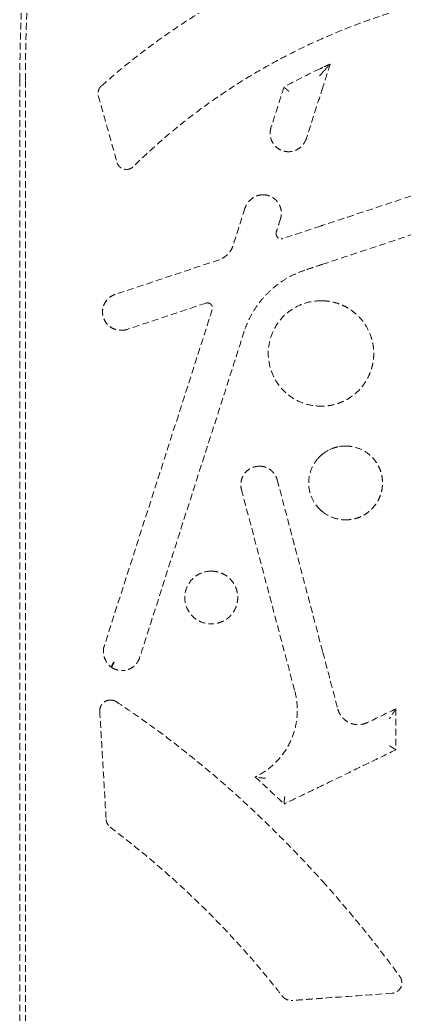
# Model space of a CAD drawing. Header units: millimetres. Extents: x -4194 to 3683, y -2760 to 1498.
# Drawn here: x -539.8 to -466.9, y -82.9 to 105.6 of the extents above; entities that cross this region are included whole.
import ezdxf

# ---------------------------------------------------------------- set-up
doc = ezdxf.new("R2010")
doc.units = ezdxf.units.MM
doc.linetypes.add('HIDDEN', pattern=[1.905, 1.27, -0.635])
doc.layers.add('DIKOM_ОБЪЕКТ', color=7, linetype='Continuous')

msp = doc.modelspace()

# ---------------------------------------------------------------- linework, layer by layer
at = {"layer": 'DIKOM_ОБЪЕКТ', "color": 7, "linetype": 'HIDDEN', "lineweight": 15, "extrusion": (-1, -3.06162e-16, -2.22045e-16)}
for p, q in [((-488.846, 80.579), (-488.827, 80.579)), ((-519.616, 77.213), (-519.601, 77.213)), ((-493.648, 72.417), (-493.673, 72.417)), ((-482.643, 52.339), (-482.654, 52.339)), ((-520.582, 46.732), (-520.522, 46.732)), ((-482.653, 32.339), (-482.642, 32.339)), ((-494.339, 20.971), (-494.345, 20.971)), ((-477.99, 10.8), (-477.981, 10.8)), ((-520.424, -17.759), (-520.364, -17.759)), ((-522.569, -23.364), (-522.631, -23.364))]:
    msp.add_line(p, q, dxfattribs=at)
at = {"layer": 'DIKOM_ОБЪЕКТ', "color": 7, "linetype": 'HIDDEN', "lineweight": 15}
for points, weights in [([(-535.526, 144.768), (-538.385, 128.05), (-539.82, 111.15), (-539.82, 94.189)], [1, 0.997609924387, 0.997609924387, 1]), ([(-489.902, 64.119), (-489.902, 64.119), (-489.902, 64.119), (-489.902, 64.119)], [1.16264754725, 1.16264421914, 1.16264089108, 1.16263756308]), ([(-503.498, 1.079), (-503.498, 1.079), (-503.498, 1.079), (-503.498, 1.079)], [1.1703396912, 1.17033824872, 1.17033680624, 1.17033536378]), ([(-522.005, -16.161), (-522.369, -16.759), (-522.525, -17.181), (-522.381, -17.181)], [1.17281243336, 0.942993337463, 0.942397404848, 1.17102463551]), ([(-521.924, -16.211), (-522.254, -16.753), (-522.419, -17.165), (-522.324, -17.225)], [1.17191664845, 0.960147294271, 0.944023299807, 1.12354466506]), ([(-495.063, -37.89), (-495.063, -37.89), (-495.063, -37.89), (-495.063, -37.89)], [1.15450155813, 1.1545031786, 1.15450479908, 1.15450641957])]:
    msp.add_rational_spline(points, weights, degree=3, dxfattribs=at)
for points, knots in [([(-538.768, 94.189), (-538.768, 96.541), (-538.74, 98.895), (-538.657, 102.429), (-538.605, 104.196), (-538.526, 106.258), (-538.489, 107.142), (-538.463, 107.732), (-538.449, 108.029), (-538.215, 113.003), (-537.883, 117.706), (-537.436, 122.424)], [0, 0, 0, 0, 0.25, 0.25, 0.375, 0.4375, 0.46875, 0.46875, 0.5, 0.5, 1, 1, 1, 1]), ([(-482.764, 118.382), (-485.873, 117.177), (-488.94, 115.86), (-494.955, 113.01), (-497.91, 111.477), (-503.747, 108.184), (-506.63, 106.413), (-512.247, 102.67), (-514.987, 100.697), (-519.963, 96.816), (-522.222, 94.928), (-524.412, 92.97)], [0, 0, 0, 0, 10.0079915, 10.0079915, 20.0132139, 20.0132139, 30.209395, 30.209395, 40.4155968, 40.4155968, 49.3394468, 49.3394468, 49.3394468, 49.3394468]), ([(-439.902, 112.576), (-440.16, 112.556), (-444.009, 112.257), (-451.626, 111.333), (-462.501, 109.06), (-472.974, 105.91), (-479.286, 103.412), (-482.32, 102.074)], [0.18561298, 0.18561298, 0.18561298, 0.18561298, 0.2, 0.4, 0.6, 0.8, 1, 1, 1, 1]), ([(-482.08, 95.918), (-481.998, 96.011), (-481.922, 96.095), (-481.817, 96.211), (-481.784, 96.248), (-481.737, 96.3), (-481.714, 96.326), (-481.689, 96.354), (-481.678, 96.366), (-481.671, 96.374), (-481.668, 96.377), (-481.594, 96.459), (-481.529, 96.53), (-481.441, 96.627), (-481.398, 96.674), (-481.352, 96.724), (-481.333, 96.745), (-481.32, 96.758), (-481.315, 96.764), (-481.25, 96.835), (-481.199, 96.891), (-481.131, 96.963), (-481.11, 96.986), (-481.081, 97.017), (-481.067, 97.031), (-481.054, 97.045), (-481.046, 97.054), (-481.042, 97.058), (-481.018, 97.083), (-481.001, 97.101), (-480.979, 97.124), (-480.972, 97.131), (-480.96, 97.144), (-480.954, 97.149), (-480.926, 97.178), (-480.913, 97.189), (-480.91, 97.189)], [0, 0, 0, 0, 0.125, 0.125, 0.1875, 0.1875, 0.21875, 0.234375, 0.2421875, 0.2421875, 0.25, 0.25, 0.375, 0.375, 0.4375, 0.46875, 0.484375, 0.484375, 0.5, 0.5, 0.625, 0.625, 0.6875, 0.6875, 0.71875, 0.734375, 0.734375, 0.75, 0.75, 0.8125, 0.8125, 0.84375, 0.84375, 0.875, 0.875, 1, 1, 1, 1]), ([(-480.9, 97.189), (-480.9, 97.189), (-480.9, 97.189), (-480.9, 97.189), (-480.9, 97.189)], [0.99986144129, 0.99986144129, 0.99986144129, 0.99986144129, 0.99995931066, 1, 1, 1, 1]), ([(-482.08, 95.918), (-482.108, 95.888), (-482.138, 95.854), (-482.187, 95.799), (-482.213, 95.77), (-482.245, 95.734), (-482.261, 95.716), (-482.269, 95.707), (-482.273, 95.703), (-482.275, 95.7), (-482.277, 95.698), (-482.287, 95.687), (-482.357, 95.608), (-482.486, 95.463)], [0, 0, 0, 0, 0.25, 0.25, 0.375, 0.4375, 0.46875, 0.484375, 0.4921875, 0.4921875, 0.5, 0.5, 1, 1, 1, 1]), ([(-524.412, 92.97), (-524.518, 92.876), (-524.61, 92.764), (-524.777, 92.503), (-524.847, 92.347), (-524.96, 91.988), (-524.993, 91.776), (-524.987, 91.437), (-524.97, 91.305), (-524.934, 91.179)], [0.0000397, 0.0000397, 0.0000397, 0.0000397, 0.4258335, 0.4258335, 0.930636, 0.930636, 1.5558929, 1.5558929, 1.9491004, 1.9491004, 1.9491004, 1.9491004]), ([(-488.752, 92.015), (-488.778, 92.036), (-488.808, 92.061), (-488.858, 92.103), (-488.876, 92.118), (-488.904, 92.141), (-488.918, 92.153), (-488.933, 92.166), (-488.943, 92.174), (-488.947, 92.177), (-489.005, 92.226), (-489.046, 92.262), (-489.092, 92.301), (-489.105, 92.313), (-489.121, 92.326), (-489.128, 92.332), (-489.135, 92.337), (-489.137, 92.34), (-489.138, 92.341), (-489.138, 92.34), (-489.208, 92.4), (-489.267, 92.452), (-489.344, 92.52), (-489.368, 92.541), (-489.4, 92.569), (-489.415, 92.583), (-489.429, 92.595), (-489.439, 92.604), (-489.442, 92.607), (-489.49, 92.65), (-489.527, 92.684), (-489.572, 92.727), (-489.586, 92.74), (-489.61, 92.763), (-489.62, 92.773), (-489.663, 92.818), (-489.677, 92.836), (-489.672, 92.839)], [0, 0, 0, 0, 0.0625, 0.0625, 0.09375, 0.09375, 0.109375, 0.1171875, 0.1171875, 0.125, 0.125, 0.1875, 0.1875, 0.21875, 0.21875, 0.234375, 0.2421875, 0.24609375, 0.24609375, 0.25, 0.25, 0.375, 0.375, 0.4375, 0.4375, 0.46875, 0.484375, 0.484375, 0.5, 0.5, 0.625, 0.625, 0.6875, 0.6875, 0.75, 0.75, 0.97748204, 0.97748204, 0.97748204, 0.97748204]), ([(-482.32, 92.775), (-482.668, 91.693), (-483.362, 89.535), (-484.399, 86.313), (-485.087, 84.175), (-485.43, 83.109)], [0.00000672, 0.00000672, 0.00000672, 0.00000672, 0.33333333, 0.66666667, 1, 1, 1, 1]), ([(-524.934, 91.179), (-524.031, 87.976), (-523.129, 84.773), (-521.94, 80.548), (-521.653, 79.526), (-521.365, 78.505)], [0, 0, 0, 0, 10.0000162, 10.0000162, 13.1873244, 13.1873244, 13.1873244, 13.1873244]), ([(-492.157, 85.149), (-492.255, 84.843), (-492.306, 84.518), (-492.323, 83.84), (-492.28, 83.477), (-492.083, 82.747), (-491.912, 82.375), (-491.474, 81.756), (-491.215, 81.492), (-490.632, 81.056), (-490.299, 80.879), (-489.597, 80.641), (-489.22, 80.579), (-488.848, 80.579)], [0, 0, 0, 0, 0.964434, 0.964434, 2.037617, 2.037617, 3.2313851, 3.2313851, 4.3131687, 4.3131687, 5.4188752, 5.4188752, 6.5364503, 6.5364503, 6.5364503, 6.5364503]), ([(-485.43, 83.109), (-485.485, 82.939), (-485.619, 82.615), (-485.898, 82.147), (-486.26, 81.701), (-486.832, 81.178), (-487.688, 80.705), (-488.446, 80.58), (-488.824, 80.579), (-488.827, 80.579)], [0, 0, 0, 0, 0.05, 0.1, 0.15, 0.2, 0.3, 0.4, 0.40072075, 0.40072075, 0.40072075, 0.40072075]), ([(-521.365, 78.505), (-521.323, 78.356), (-521.256, 78.212), (-521.082, 77.932), (-520.967, 77.797), (-520.689, 77.545), (-520.517, 77.43), (-520.152, 77.273), (-519.955, 77.227), (-519.722, 77.213), (-519.685, 77.213), (-519.647, 77.213)], [0, 0, 0, 0, 0.4658718, 0.4658718, 0.9895915, 0.9895915, 1.5939123, 1.5939123, 2.1831333, 2.1831333, 2.296082, 2.296082, 2.296082, 2.296082]), ([(-518.31, 77.729), (-518.38, 77.66), (-518.529, 77.539), (-518.786, 77.391), (-519.075, 77.281), (-519.35, 77.224), (-519.528, 77.213), (-519.601, 77.213)], [0, 0, 0, 0, 0.08333333, 0.16666667, 0.25, 0.33333333, 0.39054868, 0.39054868, 0.39054868, 0.39054868]), ([(-447.523, 78.165), (-450.687, 77.116), (-453.85, 76.067), (-465.455, 72.221), (-473.895, 69.425), (-482.331, 66.628)], [0, 0, 0, 0, 10.0000677, 10.0000677, 36.6784794, 36.6784794, 36.6784794, 36.6784794]), ([(-493.674, 72.417), (-494.048, 72.417), (-494.426, 72.355), (-495.124, 72.116), (-495.453, 71.941), (-496.046, 71.5), (-496.315, 71.228), (-496.774, 70.61), (-496.964, 70.253), (-497.085, 69.878)], [0, 0, 0, 0, 1.1232721, 1.1232721, 2.2153601, 2.2153601, 3.3421504, 3.3421504, 4.5249784, 4.5249784, 4.5249784, 4.5249784]), ([(-493.648, 72.417), (-493.485, 72.417), (-493.138, 72.392), (-492.619, 72.273), (-492.109, 72.064), (-491.637, 71.779), (-491.209, 71.42), (-490.844, 70.998), (-490.557, 70.529), (-490.345, 70.021), (-490.212, 69.481), (-490.166, 68.927), (-490.209, 68.383), (-490.292, 68.028), (-490.35, 67.849)], [0.40586895, 0.40586895, 0.40586895, 0.40586895, 0.45, 0.5, 0.55, 0.6, 0.65, 0.7, 0.75, 0.8, 0.85, 0.9, 0.95, 1, 1, 1, 1]), ([(-439.664, 73.409), (-442.28, 72.541), (-450.697, 69.749), (-464.916, 65.031), (-476.519, 61.18), (-482.32, 59.255)], [0.18302657, 0.18302657, 0.18302657, 0.18302657, 0.33333333, 0.66666667, 1, 1, 1, 1]), ([(-491.14, 65.369), (-491.151, 65.336), (-491.167, 65.272), (-491.181, 65.17), (-491.185, 65.067), (-491.178, 64.962), (-491.16, 64.854), (-491.13, 64.745), (-491.089, 64.639), (-491.021, 64.507), (-490.907, 64.356), (-490.756, 64.24), (-490.624, 64.17), (-490.518, 64.128), (-490.407, 64.098), (-490.298, 64.079), (-490.225, 64.074), (-490.188, 64.074), (-490.186, 64.074)], [0, 0, 0, 0, 0.05, 0.1, 0.15, 0.2, 0.25, 0.3, 0.35, 0.4, 0.5, 0.6, 0.65, 0.7, 0.75, 0.8, 0.85, 0.8524063, 0.8524063, 0.8524063, 0.8524063]), ([(-499.399, 62.688), (-499.509, 62.348), (-499.675, 62.023), (-500.104, 61.396), (-500.38, 61.094), (-501.061, 60.526), (-501.493, 60.271), (-501.951, 60.119)], [0, 0, 0, 0, 1.0730372, 1.0730372, 2.2850199, 2.2850199, 3.7488576, 3.7488576, 3.7488576, 3.7488576]), ([(-501.951, 60.119), (-505.094, 59.072), (-508.232, 58.028), (-514.828, 55.835), (-518.282, 54.678), (-521.725, 53.537)], [0, 0, 0, 0, 10.0018363, 10.0018363, 21.0879876, 21.0879876, 21.0879876, 21.0879876]), ([(-521.725, 53.537), (-522.039, 53.433), (-522.339, 53.278), (-522.911, 52.878), (-523.184, 52.621), (-523.659, 52.016), (-523.856, 51.652), (-524.086, 50.929), (-524.14, 50.566), (-524.136, 49.848), (-524.078, 49.482), (-523.851, 48.789), (-523.677, 48.454), (-523.241, 47.86), (-522.973, 47.594), (-522.371, 47.165), (-522.029, 46.999), (-521.323, 46.786), (-520.952, 46.732), (-520.584, 46.732)], [0.0000148, 0.0000148, 0.0000148, 0.0000148, 0.9989047, 0.9989047, 2.1074798, 2.1074798, 3.3138223, 3.3138223, 4.385862, 4.385862, 5.4704383, 5.4704383, 6.5754952, 6.5754952, 7.6877579, 7.6877579, 8.8057651, 8.8057651, 9.9192058, 9.9192058, 9.9192058, 9.9192058]), ([(-504.512, 51.879), (-506.181, 51.323), (-509.513, 50.212), (-514.493, 48.552), (-517.8, 47.449), (-519.45, 46.899)], [0, 0, 0, 0, 0.3332523, 0.6666261, 1, 1, 1, 1]), ([(-504.235, 51.925), (-504.258, 51.924), (-504.352, 51.919), (-504.442, 51.902), (-504.512, 51.879)], [0.86702485, 0.86702485, 0.86702485, 0.86702485, 0.90039292, 1, 1, 1, 1]), ([(-504.254, 51.925), (-504.14, 51.925), (-504.024, 51.905), (-503.804, 51.832), (-503.697, 51.775), (-503.522, 51.632), (-503.451, 51.546), (-503.349, 51.37), (-503.312, 51.28), (-503.261, 51.082), (-503.249, 50.971), (-503.259, 50.782), (-503.272, 50.702), (-503.297, 50.627)], [0, 0, 0, 0, 0.3551688, 0.3551688, 0.7179706, 0.7179706, 1.0484626, 1.0484626, 1.334738, 1.334738, 1.662925, 1.662925, 1.901646, 1.901646, 1.901646, 1.901646]), ([(-482.655, 52.339), (-483.595, 52.339), (-484.544, 52.202), (-486.358, 51.679), (-487.24, 51.283), (-488.83, 50.267), (-489.556, 49.643), (-490.804, 48.227), (-491.336, 47.418), (-492.131, 45.705), (-492.406, 44.787), (-492.694, 42.924), (-492.704, 41.958), (-492.454, 40.089), (-492.197, 39.167), (-491.439, 37.44), (-490.926, 36.622), (-489.71, 35.185), (-488.999, 34.548), (-487.432, 33.499), (-486.558, 33.083), (-484.687, 32.5), (-483.665, 32.339), (-482.654, 32.339)], [0, 0, 0, 0, 2.8224665, 2.8224665, 5.6680822, 5.6680822, 8.4872398, 8.4872398, 11.3350625, 11.3350625, 14.1538995, 14.1538995, 16.9926175, 16.9926175, 19.810625, 19.810625, 22.6507921, 22.6507921, 25.4623496, 25.4623496, 28.3112373, 28.3112373, 31.3462132, 31.3462132, 31.3462132, 31.3462132]), ([(-482.32, 52.334), (-481.905, 52.321), (-481.097, 52.243), (-479.895, 51.981), (-478.716, 51.569), (-477.604, 51.013), (-476.57, 50.32), (-475.318, 49.236), (-474.025, 47.621), (-473.183, 45.769), (-472.782, 44.156), (-472.629, 42.903), (-472.639, 41.604), (-472.822, 40.301), (-473.182, 38.996), (-473.716, 37.751), (-474.408, 36.604), (-475.526, 35.215), (-476.9, 34.065), (-478.456, 33.223), (-479.704, 32.752), (-480.995, 32.449), (-481.868, 32.36), (-482.32, 32.345)], [0, 0, 0, 0, 0.0416667, 0.0833333, 0.125, 0.1666667, 0.2083333, 0.25, 0.3333333, 0.4166667, 0.4583333, 0.5, 0.5416667, 0.5833333, 0.625, 0.6666667, 0.7083333, 0.75, 0.8333333, 0.875, 0.9166667, 0.9583333, 1, 1, 1, 1]), ([(-503.297, 50.627), (-504.317, 47.456), (-505.337, 44.285), (-509.418, 31.603), (-512.478, 22.094), (-518.305, 3.983), (-521.073, -4.619), (-523.841, -13.218)], [0, 0, 0, 0, 10.0000206, 10.0000206, 40.0005872, 40.0005872, 67.1569149, 67.1569149, 67.1569149, 67.1569149]), ([(-519.45, 46.899), (-519.612, 46.846), (-519.937, 46.767), (-520.303, 46.733), (-520.502, 46.732), (-520.522, 46.732)], [0, 0, 0, 0, 0.05, 0.1, 0.10553723, 0.10553723, 0.10553723, 0.10553723]), ([(-477.907, 24.799), (-478.654, 24.808), (-479.412, 24.692), (-480.839, 24.239), (-481.526, 23.891), (-482.198, 23.396), (-482.265, 23.345), (-482.331, 23.293)], [0, 0, 0, 0, 2.2433201, 2.2433201, 4.4934908, 4.4934908, 4.7471813, 4.7471813, 4.7471813, 4.7471813]), ([(-482.32, 23.293), (-481.76, 23.737), (-480.862, 24.247), (-479.528, 24.651), (-478.674, 24.78), (-478.154, 24.799), (-477.985, 24.799)], [0, 0, 0, 0, 0.06666667, 0.1, 0.13333333, 0.14939078, 0.14939078, 0.14939078, 0.14939078]), ([(-477.98, 24.799), (-477.799, 24.799), (-477.266, 24.778), (-476.039, 24.587), (-474.406, 23.945), (-473.028, 22.831), (-472.158, 21.736), (-471.635, 20.824), (-471.26, 19.848), (-471.03, 18.822), (-470.953, 17.763), (-471.041, 16.706), (-471.278, 15.692), (-471.658, 14.728), (-472.183, 13.826), (-472.837, 13.013), (-473.606, 12.3), (-474.473, 11.709), (-475.421, 11.256), (-476.432, 10.949), (-477.286, 10.82), (-477.805, 10.8), (-477.981, 10.8)], [0.14954128, 0.14954128, 0.14954128, 0.14954128, 0.16666667, 0.2, 0.26666667, 0.33333333, 0.36666667, 0.4, 0.43333333, 0.46666667, 0.5, 0.53333333, 0.56666667, 0.6, 0.63333333, 0.66666667, 0.7, 0.73333333, 0.76666667, 0.8, 0.83333333, 0.85037901, 0.85037901, 0.85037901, 0.85037901]), ([(-494.372, 20.971), (-494.757, 20.97), (-495.148, 20.906), (-495.866, 20.658), (-496.205, 20.477), (-496.805, 20.022), (-497.074, 19.74), (-497.486, 19.123), (-497.637, 18.783), (-497.834, 18.08), (-497.881, 17.708), (-497.865, 17.084), (-497.83, 16.826), (-497.764, 16.577)], [0, 0, 0, 0, 1.1575486, 1.1575486, 2.2829986, 2.2829986, 3.4206233, 3.4206233, 4.5104801, 4.5104801, 5.6105181, 5.6105181, 6.3829003, 6.3829003, 6.3829003, 6.3829003]), ([(-494.339, 20.971), (-494.256, 20.971), (-493.987, 20.961), (-493.625, 20.907), (-493.261, 20.806), (-492.913, 20.678), (-492.5, 20.463), (-492.058, 20.129), (-491.676, 19.739), (-491.359, 19.305), (-491.116, 18.847), (-491.004, 18.532), (-490.96, 18.366)], [0.57774849, 0.57774849, 0.57774849, 0.57774849, 0.6, 0.65, 0.675, 0.7, 0.75, 0.8, 0.85, 0.9, 0.95, 1, 1, 1, 1]), ([(-483.226, 22.448), (-483.732, 21.881), (-484.152, 21.221), (-484.73, 19.843), (-484.909, 19.112), (-485.033, 17.633), (-484.971, 16.866), (-484.618, 15.415), (-484.324, 14.713), (-483.721, 13.754), (-483.485, 13.441), (-483.226, 13.15)], [0, 0, 0, 0, 2.2820607, 2.2820607, 4.4845884, 4.4845884, 6.7354655, 6.7354655, 8.963312, 8.963312, 10.132378, 10.132378, 10.132378, 10.132378]), ([(-497.764, 16.577), (-496.909, 13.356), (-496.055, 10.135), (-492.672, -2.625), (-490.143, -12.164), (-487.614, -21.703)], [0, 0, 0, 0, 10.00001, 10.00001, 39.6101914, 39.6101914, 39.6101914, 39.6101914]), ([(-482.331, 12.307), (-481.728, 11.829), (-481.035, 11.448), (-479.614, 10.953), (-478.873, 10.817), (-478.06, 10.8), (-477.982, 10.799), (-477.905, 10.8)], [0, 0, 0, 0, 2.3096248, 2.3096248, 4.5160498, 4.5160498, 4.7489707, 4.7489707, 4.7489707, 4.7489707]), ([(-503.498, 1.079), (-504.043, 1.079), (-504.594, 0.988), (-505.624, 0.642), (-506.115, 0.381), (-506.965, -0.268), (-507.339, -0.66), (-507.946, -1.54), (-508.181, -2.043), (-508.469, -3.066), (-508.534, -3.598), (-508.491, -4.647), (-508.383, -5.178), (-508.013, -6.17), (-507.742, -6.643), (-507.08, -7.46), (-506.684, -7.818), (-505.798, -8.397), (-505.293, -8.619), (-504.359, -8.863), (-503.927, -8.921), (-503.499, -8.921)], [0, 0, 0, 0, 1.6422306, 1.6422306, 3.2732914, 3.2732914, 4.8632106, 4.8632106, 6.4862707, 6.4862707, 8.0535171, 8.0535171, 9.6376513, 9.6376513, 11.2332577, 11.2332577, 12.8012114, 12.8012114, 14.4200224, 14.4200224, 15.7117346, 15.7117346, 15.7117346, 15.7117346]), ([(-523.841, -13.218), (-523.92, -13.462), (-523.96, -13.721), (-523.979, -14.272), (-523.949, -14.57), (-523.809, -15.235), (-523.675, -15.604), (-523.289, -16.331), (-523.016, -16.693), (-522.593, -17.046), (-522.501, -17.114), (-522.405, -17.175)], [0.0000019, 0.0000019, 0.0000019, 0.0000019, 0.7709687, 0.7709687, 1.6543281, 1.6543281, 2.8117157, 2.8117157, 4.1277718, 4.1277718, 4.4712466, 4.4712466, 4.4712466, 4.4712466]), ([(-522.005, -16.161), (-522.005, -16.161), (-521.999, -16.165), (-521.983, -16.175), (-521.954, -16.193), (-521.935, -16.205), (-521.924, -16.211), (-521.924, -16.211)], [0, 0, 0, 0, 0.0010139, 0.336282, 0.6663146, 0.9999823, 1, 1, 1, 1]), ([(-517.1, -15.371), (-517.151, -15.53), (-517.276, -15.832), (-517.536, -16.269), (-517.875, -16.686), (-518.41, -17.176), (-519.056, -17.541), (-519.756, -17.721), (-520.138, -17.757), (-520.34, -17.759), (-520.364, -17.759)], [0, 0, 0, 0, 0.08333333, 0.16666667, 0.25, 0.33333333, 0.5, 0.58333333, 0.66666667, 0.67805917, 0.67805917, 0.67805917, 0.67805917]), ([(-522.339, -17.207), (-522.342, -17.205), (-522.354, -17.198), (-522.368, -17.189), (-522.381, -17.181), (-522.381, -17.181)], [0.56521094, 0.56521094, 0.56521094, 0.56521094, 0.66438478, 0.99999593, 1, 1, 1, 1]), ([(-522.324, -17.225), (-522.052, -17.398), (-521.75, -17.529), (-521.112, -17.711), (-520.769, -17.759), (-520.428, -17.759)], [0, 0, 0, 0, 0.9745318, 0.9745318, 2.0060683, 2.0060683, 2.0060683, 2.0060683]), ([(-487.614, -21.703), (-487.334, -22.762), (-487.185, -23.862), (-487.141, -26.062), (-487.246, -27.178), (-487.714, -29.366), (-488.087, -30.452), (-489.077, -32.455), (-489.692, -33.389), (-491.113, -35.084), (-491.93, -35.857), (-493.52, -37.047), (-494.274, -37.509), (-495.063, -37.89)], [0, 0, 0, 0, 3.2844507, 3.2844507, 6.6020829, 6.6020829, 9.9962366, 9.9962366, 13.306316, 13.306316, 16.6404883, 16.6404883, 19.2773092, 19.2773092, 19.2773092, 19.2773092]), ([(-522.633, -23.364), (-522.879, -23.364), (-523.129, -23.405), (-523.573, -23.567), (-523.774, -23.687), (-524.091, -23.965), (-524.218, -24.117), (-524.44, -24.465), (-524.532, -24.669), (-524.639, -25.071), (-524.664, -25.272), (-524.652, -25.468)], [0, 0, 0, 0, 0.7399214, 0.7399214, 1.4220926, 1.4220926, 2.0056975, 2.0056975, 2.6627459, 2.6627459, 3.2535585, 3.2535585, 3.2535585, 3.2535585]), ([(-522.569, -23.364), (-522.526, -23.364), (-522.359, -23.369), (-522.073, -23.41), (-521.747, -23.516), (-521.554, -23.618), (-521.46, -23.681)], [0.720877, 0.720877, 0.720877, 0.720877, 0.75, 0.83333333, 0.91666667, 1, 1, 1, 1]), ([(-524.652, -25.468), (-524.455, -28.795), (-524.258, -32.123), (-523.854, -38.966), (-523.648, -42.483), (-523.439, -45.999)], [0, 0, 0, 0, 10.0000002, 10.0000002, 20.5683199, 20.5683199, 20.5683199, 20.5683199]), ([(-479.468, -25.052), (-479.42, -25.234), (-479.298, -25.583), (-479.035, -26.09), (-478.687, -26.578), (-478.13, -27.163), (-477.443, -27.623), (-476.684, -27.891), (-476.13, -27.996), (-475.772, -28.017), (-475.612, -28.017)], [0, 0, 0, 0, 0.08333333, 0.16666667, 0.25, 0.33333333, 0.5, 0.58333333, 0.66666667, 0.73427111, 0.73427111, 0.73427111, 0.73427111]), ([(-468.436, -25.004), (-468.437, -25.004), (-468.441, -25.008), (-468.45, -25.02), (-468.453, -25.025), (-468.462, -25.037), (-468.467, -25.044), (-468.482, -25.066), (-468.494, -25.084), (-468.516, -25.116), (-468.528, -25.133), (-468.54, -25.153), (-468.549, -25.166), (-468.554, -25.174), (-468.59, -25.228), (-468.629, -25.288), (-468.699, -25.395), (-468.724, -25.434), (-468.765, -25.497), (-468.785, -25.529), (-468.811, -25.569), (-468.822, -25.586), (-468.83, -25.598), (-468.834, -25.605), (-468.863, -25.65), (-468.891, -25.694), (-468.936, -25.764), (-468.96, -25.801), (-468.988, -25.845), (-469.001, -25.865), (-469.009, -25.878), (-469.014, -25.886), (-469.045, -25.935), (-469.075, -25.983), (-469.125, -26.061), (-469.152, -26.102), (-469.179, -26.146), (-469.198, -26.176), (-469.208, -26.192), (-469.253, -26.263), (-469.289, -26.32), (-469.343, -26.406), (-469.37, -26.449), (-469.398, -26.492), (-469.416, -26.52), (-469.424, -26.533), (-469.513, -26.672), (-469.589, -26.796), (-469.665, -26.917)], [0, 0, 0, 0, 0.0625, 0.0625, 0.09375, 0.09375, 0.125, 0.125, 0.1875, 0.1875, 0.21875, 0.234375, 0.234375, 0.25, 0.25, 0.375, 0.375, 0.4375, 0.4375, 0.46875, 0.484375, 0.4921875, 0.4921875, 0.5, 0.5, 0.5625, 0.5625, 0.59375, 0.609375, 0.6171875, 0.6171875, 0.625, 0.625, 0.6875, 0.6875, 0.71875, 0.734375, 0.734375, 0.75, 0.75, 0.8125, 0.8125, 0.84375, 0.859375, 0.859375, 0.875, 0.875, 1, 1, 1, 1]), ([(-473.866, -27.628), (-474.225, -27.802), (-474.617, -27.917), (-475.212, -28.002), (-475.414, -28.017), (-475.616, -28.017)], [0, 0, 0, 0, 1.1978833, 1.1978833, 1.8040288, 1.8040288, 1.8040288, 1.8040288]), ([(-469.665, -32.024), (-469.633, -32.045), (-469.595, -32.068), (-469.531, -32.109), (-469.508, -32.123), (-469.472, -32.145), (-469.454, -32.157), (-469.434, -32.169), (-469.422, -32.177), (-469.416, -32.18), (-469.345, -32.225), (-469.293, -32.257), (-469.233, -32.294), (-469.216, -32.305), (-469.195, -32.318), (-469.186, -32.323), (-469.177, -32.329), (-469.174, -32.331), (-469.172, -32.332), (-469.172, -32.332), (-469.085, -32.386), (-469.009, -32.433), (-468.91, -32.494), (-468.88, -32.513), (-468.838, -32.538), (-468.818, -32.551), (-468.799, -32.562), (-468.787, -32.57), (-468.782, -32.572), (-468.719, -32.611), (-468.67, -32.64), (-468.608, -32.678), (-468.589, -32.689), (-468.555, -32.71), (-468.54, -32.719), (-468.469, -32.76), (-468.439, -32.777), (-468.436, -32.777)], [0, 0, 0, 0, 0.0625, 0.0625, 0.09375, 0.09375, 0.109375, 0.1171875, 0.1171875, 0.125, 0.125, 0.1875, 0.1875, 0.21875, 0.21875, 0.234375, 0.2421875, 0.2460937, 0.2460937, 0.25, 0.25, 0.375, 0.375, 0.4375, 0.4375, 0.46875, 0.484375, 0.484375, 0.5, 0.5, 0.625, 0.625, 0.6875, 0.6875, 0.75, 0.75, 1, 1, 1, 1]), ([(-493.214, -38.181), (-493.294, -38.174), (-493.386, -38.166), (-493.54, -38.151), (-493.594, -38.146), (-493.68, -38.137), (-493.723, -38.132), (-493.776, -38.127), (-493.799, -38.124), (-493.814, -38.123), (-493.824, -38.121), (-493.876, -38.116), (-493.923, -38.111), (-494.016, -38.1), (-494.064, -38.095), (-494.152, -38.085), (-494.195, -38.08), (-494.258, -38.072), (-494.278, -38.07), (-494.32, -38.064), (-494.338, -38.062), (-494.448, -38.048), (-494.527, -38.038), (-494.631, -38.024), (-494.663, -38.02), (-494.708, -38.013), (-494.73, -38.01), (-494.751, -38.008), (-494.764, -38.006), (-494.769, -38.005), (-494.907, -37.985), (-495.001, -37.971), (-495.063, -37.961)], [0, 0, 0, 0, 0.125, 0.125, 0.1875, 0.1875, 0.21875, 0.234375, 0.2421875, 0.2421875, 0.25, 0.25, 0.3125, 0.3125, 0.375, 0.375, 0.4375, 0.4375, 0.46875, 0.46875, 0.5, 0.5, 0.625, 0.625, 0.6875, 0.6875, 0.71875, 0.734375, 0.734375, 0.75, 0.75, 1, 1, 1, 1]), ([(-489.52, -41.616), (-489.527, -41.656), (-489.534, -41.701), (-489.545, -41.778), (-489.549, -41.805), (-489.556, -41.847), (-489.559, -41.869), (-489.563, -41.895), (-489.564, -41.907), (-489.566, -41.914), (-489.566, -41.917), (-489.579, -42.003), (-489.588, -42.067), (-489.597, -42.138), (-489.6, -42.157), (-489.603, -42.18), (-489.604, -42.19), (-489.605, -42.198), (-489.606, -42.202), (-489.606, -42.203), (-489.606, -42.204), (-489.606, -42.203), (-489.62, -42.306), (-489.632, -42.396), (-489.645, -42.513), (-489.649, -42.549), (-489.655, -42.598), (-489.657, -42.622), (-489.659, -42.644), (-489.661, -42.658), (-489.661, -42.663), (-489.669, -42.738), (-489.674, -42.795), (-489.679, -42.868), (-489.68, -42.89), (-489.682, -42.93), (-489.682, -42.947), (-489.684, -43.027), (-489.679, -43.059), (-489.67, -43.059)], [0, 0, 0, 0, 0.0625, 0.0625, 0.09375, 0.09375, 0.109375, 0.1171875, 0.1210937, 0.1210937, 0.125, 0.125, 0.1875, 0.1875, 0.21875, 0.21875, 0.234375, 0.2421875, 0.2460937, 0.2480469, 0.2480469, 0.25, 0.25, 0.375, 0.375, 0.4375, 0.4375, 0.46875, 0.484375, 0.484375, 0.5, 0.5, 0.625, 0.625, 0.6875, 0.6875, 0.75, 0.75, 1, 1, 1, 1]), ([(-523.439, -45.999), (-523.429, -46.172), (-523.391, -46.344), (-523.268, -46.692), (-523.176, -46.869), (-522.947, -47.192), (-522.807, -47.342), (-522.647, -47.463)], [0, 0, 0, 0, 0.5189149, 0.5189149, 1.1067425, 1.1067425, 1.709602, 1.709602, 1.709602, 1.709602]), ([(-522.647, -47.463), (-520.023, -49.448), (-517.443, -51.508), (-512.056, -56.056), (-509.261, -58.565), (-503.834, -63.762), (-501.2, -66.452), (-496.156, -71.97), (-493.738, -74.795), (-490.905, -78.301), (-490.412, -78.919), (-489.923, -79.54)], [0, 0, 0, 0, 10.0048529, 10.0048529, 21.3357167, 21.3357167, 32.6541605, 32.6541605, 43.8164954, 43.8164954, 46.1893781, 46.1893781, 46.1893781, 46.1893781]), ([(-467.69, -75.761), (-467.623, -75.852), (-467.512, -76.042), (-467.391, -76.36), (-467.322, -76.707), (-467.305, -77.185), (-467.441, -77.795), (-467.814, -78.293), (-468.188, -78.591), (-468.498, -78.766), (-468.822, -78.883), (-469.044, -78.922), (-469.16, -78.931)], [0, 0, 0, 0, 0.0833333, 0.1666667, 0.25, 0.3333333, 0.5, 0.6666667, 0.75, 0.8333333, 0.9166667, 1, 1, 1, 1]), ([(-489.923, -79.54), (-489.816, -79.676), (-489.685, -79.796), (-489.383, -80.014), (-489.204, -80.108), (-488.798, -80.257), (-488.561, -80.305), (-488.327, -80.305)], [0, 0, 0, 0, 0.521695, 0.521695, 1.1176495, 1.1176495, 1.8198077, 1.8198077, 1.8198077, 1.8198077]), ([(-482.321, -79.878), (-482.974, -79.925), (-484.278, -80.019), (-486.234, -80.16), (-487.538, -80.254), (-488.19, -80.301)], [0.00023941, 0.00023941, 0.00023941, 0.00023941, 0.33333333, 0.66666667, 1, 1, 1, 1])]:
    msp.add_open_spline(points, degree=3, knots=knots, dxfattribs=at)
for points, degree in [([(-482.32, 102.074), (-483.994, 101.336), (-487.304, 99.787), (-492.16, 97.247), (-496.892, 94.497), (-501.491, 91.542), (-505.947, 88.387), (-510.247, 85.035), (-514.383, 81.491), (-517.021, 79.005), (-518.31, 77.729)], 3), ([(-482.839, 96.307), (-485.154, 95.224), (-487.434, 94.068), (-489.672, 92.839)], 3), ([(-482.331, 96.543), (-482.501, 96.465), (-482.67, 96.386), (-482.839, 96.307)], 3), ([(-480.911, 97.189), (-481.386, 96.977), (-481.859, 96.761), (-482.331, 96.543)], 3), ([(-480.9, 97.189), (-481.373, 95.718), (-481.846, 94.247), (-482.32, 92.775)], 3), ([(-480.91, 97.189), (-480.907, 97.189), (-480.903, 97.189), (-480.9, 97.189)], 3), ([(-482.486, 95.463), (-482.684, 95.24), (-482.833, 95.071), (-482.934, 94.957)], 3), ([(-539.82, 94.189), (-539.82, -95.811)], 1), ([(-538.768, -95.811), (-538.768, 94.189)], 1), ([(-489.673, 92.838), (-490.501, 90.275), (-491.33, 87.712), (-492.157, 85.149)], 3), ([(-489.658, 92.814), (-489.658, 92.814), (-489.658, 92.814), (-489.658, 92.814)], 3), ([(-524.934, 91.179), (-524.934, 91.179), (-524.934, 91.179), (-524.934, 91.179)], 3), ([(-513.537, 82.231), (-513.537, 82.231), (-513.537, 82.231), (-513.537, 82.231)], 3), ([(-488.846, 80.579), (-488.847, 80.579), (-488.847, 80.579), (-488.848, 80.579)], 3), ([(-488.837, 80.579), (-488.837, 80.579), (-488.837, 80.579), (-488.838, 80.579)], 3), ([(-493.674, 72.417), (-493.674, 72.417), (-493.674, 72.417), (-493.673, 72.417)], 3), ([(-493.67, 72.417), (-493.667, 72.417), (-493.664, 72.417), (-493.661, 72.417)], 3), ([(-497.085, 69.878), (-497.858, 67.482), (-498.626, 65.084), (-499.399, 62.688)], 3), ([(-490.35, 67.849), (-490.479, 67.448), (-490.736, 66.631), (-491.003, 65.794), (-491.14, 65.369)], 3), ([(-482.708, 66.503), (-485.107, 65.708), (-487.506, 64.914), (-489.902, 64.119)], 3), ([(-482.331, 66.628), (-482.457, 66.586), (-482.582, 66.545), (-482.708, 66.503)], 3), ([(-489.902, 64.119), (-489.996, 64.088), (-490.097, 64.074), (-490.196, 64.074)], 3), ([(-482.32, 59.255), (-482.89, 59.065), (-484.03, 58.687), (-485.17, 58.309), (-485.74, 58.119)], 3), ([(-485.74, 58.119), (-486.411, 57.897), (-487.716, 57.374), (-489.579, 56.363), (-491.31, 55.146), (-492.888, 53.735), (-494.285, 52.145), (-495.488, 50.404), (-496.483, 48.532), (-496.993, 47.222), (-497.21, 46.549)], 3), ([(-504.254, 51.925), (-504.254, 51.925), (-504.254, 51.925), (-504.254, 51.925)], 3), ([(-482.659, 52.339), (-482.656, 52.339), (-482.652, 52.339), (-482.648, 52.339)], 3), ([(-482.655, 52.339), (-482.654, 52.339), (-482.654, 52.339), (-482.654, 52.339)], 3), ([(-482.643, 52.339), (-482.536, 52.339), (-482.428, 52.338), (-482.32, 52.334)], 3), ([(-520.582, 46.732), (-520.583, 46.732), (-520.583, 46.732), (-520.584, 46.732)], 3), ([(-520.552, 46.732), (-520.553, 46.732), (-520.555, 46.732), (-520.556, 46.732)], 3), ([(-497.21, 46.549), (-499.375, 39.827), (-503.718, 26.27), (-510.353, 5.631), (-514.84, -8.336), (-517.1, -15.371)], 3), ([(-482.653, 32.339), (-482.654, 32.339), (-482.654, 32.339), (-482.654, 32.339)], 3), ([(-482.648, 32.339), (-482.65, 32.339), (-482.652, 32.339), (-482.653, 32.339)], 3), ([(-482.32, 32.345), (-482.428, 32.341), (-482.535, 32.339), (-482.642, 32.339)], 3), ([(-477.989, 24.799), (-477.962, 24.799), (-477.934, 24.799), (-477.907, 24.799)], 3), ([(-482.331, 23.293), (-482.653, 23.038), (-482.953, 22.754), (-483.226, 22.448)], 3), ([(-494.372, 20.972), (-494.37, 20.972), (-494.368, 20.972), (-494.365, 20.972)], 3), ([(-490.96, 18.366), (-490.001, 14.742), (-488.082, 7.492), (-485.202, -3.389), (-483.281, -10.647), (-482.32, -14.277)], 3), ([(-483.226, 13.15), (-482.953, 12.844), (-482.653, 12.561), (-482.331, 12.307)], 3), ([(-477.985, 10.8), (-478, 10.8), (-478.016, 10.8), (-478.031, 10.8)], 3), ([(-477.905, 10.8), (-477.933, 10.8), (-477.962, 10.8), (-477.99, 10.8)], 3), ([(-503.498, 1.079), (-503.485, 1.079), (-503.473, 1.079), (-503.46, 1.079)], 3), ([(-503.479, 1.079), (-503.479, 1.079), (-503.479, 1.079), (-503.479, 1.079)], 3), ([(-503.46, 1.079), (-503.188, 1.079), (-502.668, 1.035), (-501.901, 0.852), (-501.164, 0.547), (-500.491, 0.13), (-499.896, -0.386), (-499.386, -0.985), (-498.975, -1.658), (-498.677, -2.393), (-498.499, -3.156), (-498.439, -3.938), (-498.505, -4.722), (-498.69, -5.486), (-498.99, -6.21), (-499.399, -6.874), (-499.909, -7.469), (-500.504, -7.979), (-501.173, -8.392), (-501.906, -8.694), (-502.67, -8.877), (-503.189, -8.921), (-503.46, -8.921)], 3), ([(-503.498, -8.921), (-503.498, -8.921), (-503.498, -8.921), (-503.499, -8.921)], 3), ([(-503.46, -8.921), (-503.473, -8.921), (-503.485, -8.921), (-503.498, -8.921)], 3), ([(-503.479, -8.921), (-503.479, -8.921), (-503.479, -8.921), (-503.479, -8.921)], 3), ([(-516.405, -13.04), (-516.405, -13.04), (-516.405, -13.04), (-516.405, -13.04)], 3), ([(-482.32, -14.277), (-482.003, -15.474), (-481.369, -17.868), (-480.419, -21.46), (-479.785, -23.855), (-479.468, -25.052)], 3), ([(-522.348, -17.163), (-522.375, -17.145), (-522.401, -17.127), (-522.428, -17.108)], 3), ([(-520.424, -17.759), (-520.425, -17.759), (-520.426, -17.759), (-520.428, -17.759)], 3), ([(-522.633, -23.364), (-522.633, -23.364), (-522.632, -23.364), (-522.631, -23.364)], 3), ([(-522.603, -23.364), (-522.602, -23.364), (-522.601, -23.364), (-522.6, -23.364)], 3), ([(-521.46, -23.681), (-519.075, -25.265), (-514.359, -28.556), (-507.434, -33.867), (-500.732, -39.487), (-494.278, -45.377), (-488.112, -51.481), (-484.218, -55.648), (-482.32, -57.756)], 3), ([(-468.436, -25.004), (-470.246, -25.879), (-472.056, -26.754), (-473.866, -27.628)], 3), ([(-468.443, -25.011), (-468.443, -25.011), (-468.443, -25.011), (-468.442, -25.011)], 3), ([(-468.436, -25.004), (-468.429, -25.004)], 1), ([(-468.429, -25.004), (-468.429, -32.777)], 1), ([(-515.766, -27.655), (-515.766, -27.655), (-515.766, -27.655), (-515.766, -27.655)], 3), ([(-468.429, -32.777), (-469.973, -33.525), (-473.06, -35.021), (-477.69, -37.264), (-480.777, -38.76), (-482.32, -39.508)], 3), ([(-468.429, -32.777), (-468.436, -32.777)], 1), ([(-495.063, -37.961), (-495.136, -37.949), (-495.171, -37.942), (-495.169, -37.941)], 3), ([(-495.064, -37.89), (-495.099, -37.907), (-495.134, -37.924), (-495.169, -37.941)], 3), ([(-495.169, -37.941), (-493.308, -39.613), (-491.476, -41.32), (-489.673, -43.058)], 3), ([(-495.13, -37.95), (-495.13, -37.95), (-495.13, -37.949), (-495.13, -37.949)], 3), ([(-482.32, -39.508), (-483.135, -39.903), (-484.765, -40.692), (-487.208, -41.876), (-488.836, -42.665), (-489.65, -43.059)], 3), ([(-489.681, -43.029), (-489.681, -43.029), (-489.681, -43.029), (-489.681, -43.029)], 3), ([(-489.65, -43.059), (-489.656, -43.059), (-489.663, -43.059), (-489.67, -43.059)], 3), ([(-482.32, -57.756), (-480.632, -59.632), (-477.295, -63.465), (-472.411, -69.469), (-469.248, -73.635), (-467.69, -75.761)], 3), ([(-469.16, -78.931), (-473.547, -79.247), (-477.934, -79.563), (-482.32, -79.878)], 3), ([(-488.208, -80.301), (-488.248, -80.303), (-488.287, -80.305), (-488.327, -80.305)], 3), ([(-488.19, -80.301), (-488.235, -80.304), (-488.28, -80.305), (-488.324, -80.305)], 3), ([(-488.19, -80.301), (-488.196, -80.301), (-488.202, -80.301), (-488.208, -80.301)], 3)]:
    msp.add_open_spline(points, degree=degree, dxfattribs=at)

doc.saveas('drawing.dxf')
